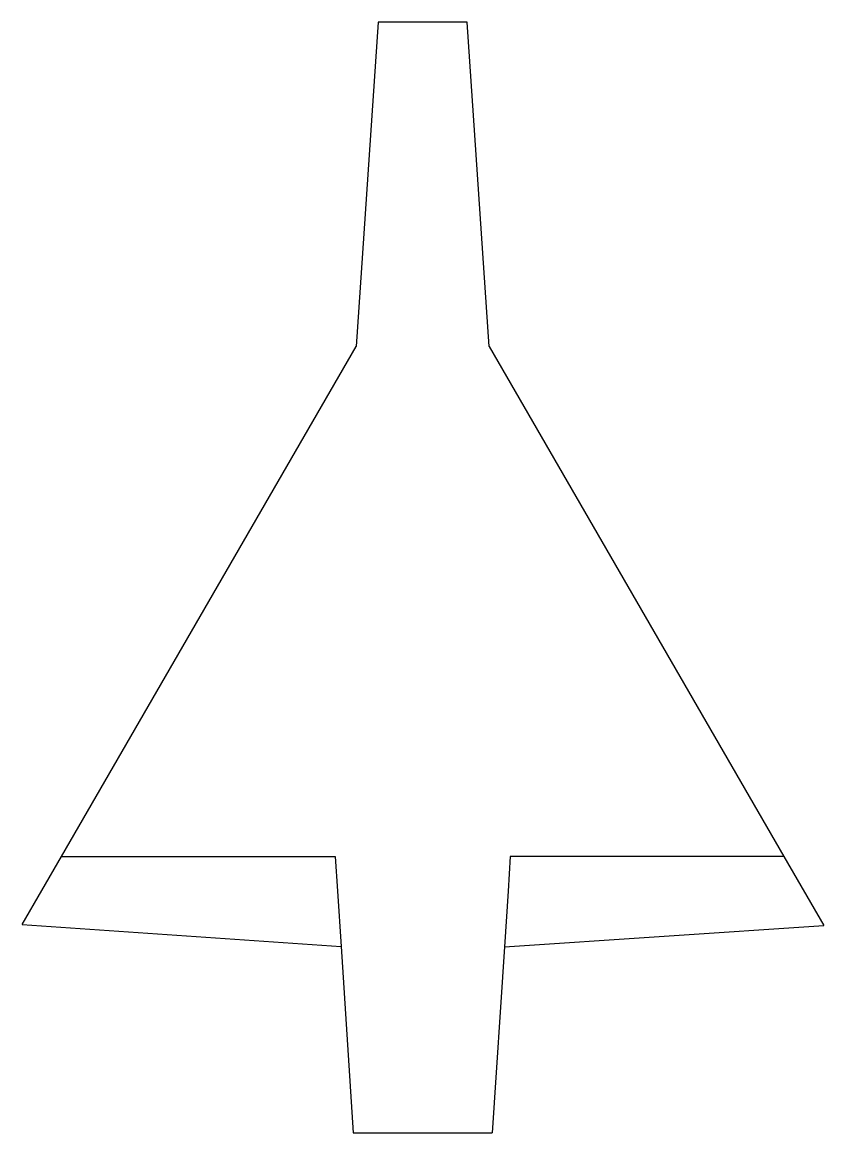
# Model space of a CAD drawing. Header units: metres. Extents: x 6 to 294, y 0 to 400.
import ezdxf

# ---------------------------------------------------------------- set-up
doc = ezdxf.new("R2010")
doc.units = ezdxf.units.M

msp = doc.modelspace()

# ---------------------------------------------------------------- linework, layer by layer
at = {"layer": 'Layer0'}
for p, q in [((134, 400, -3), (126.01, 283.26, -3)), ((166, 400, -3), (134, 400, -3)), ((173.99, 283.26, -3), (166, 400, -3)), ((19.92, 99.5, -3), (126.01, 283.26, -3)), ((173.99, 283.26, -3), (280.08, 99.5, -3)), ((5.77, 75, -3), (19.92, 99.5, -3)), ((19.92, 99.5, -3), (118.46, 99.5, -3)), ((118.46, 99.5, -3), (119.28, 87, -3)), ((181.54, 99.5, -3), (180.72, 87, -3)), ((280.08, 99.5, -3), (181.54, 99.5, -3)), ((280.08, 99.5, -3), (294.44, 74.63, -3)), ((119.28, 87, -3), (120.6, 67.04, -3)), ((180.72, 87, -3), (179.4, 66.96, -3)), ((5.77, 75, -3), (120.6, 67.04, -3)), ((179.4, 66.96, -3), (294.44, 74.63, -3)), ((120.6, 67.04, -3), (125, 0, -3)), ((179.4, 66.96, -3), (175, 0, -3)), ((125, 0, -3), (175, 0, -3))]:
    msp.add_line(p, q, dxfattribs=at)

doc.saveas('drawing.dxf')
